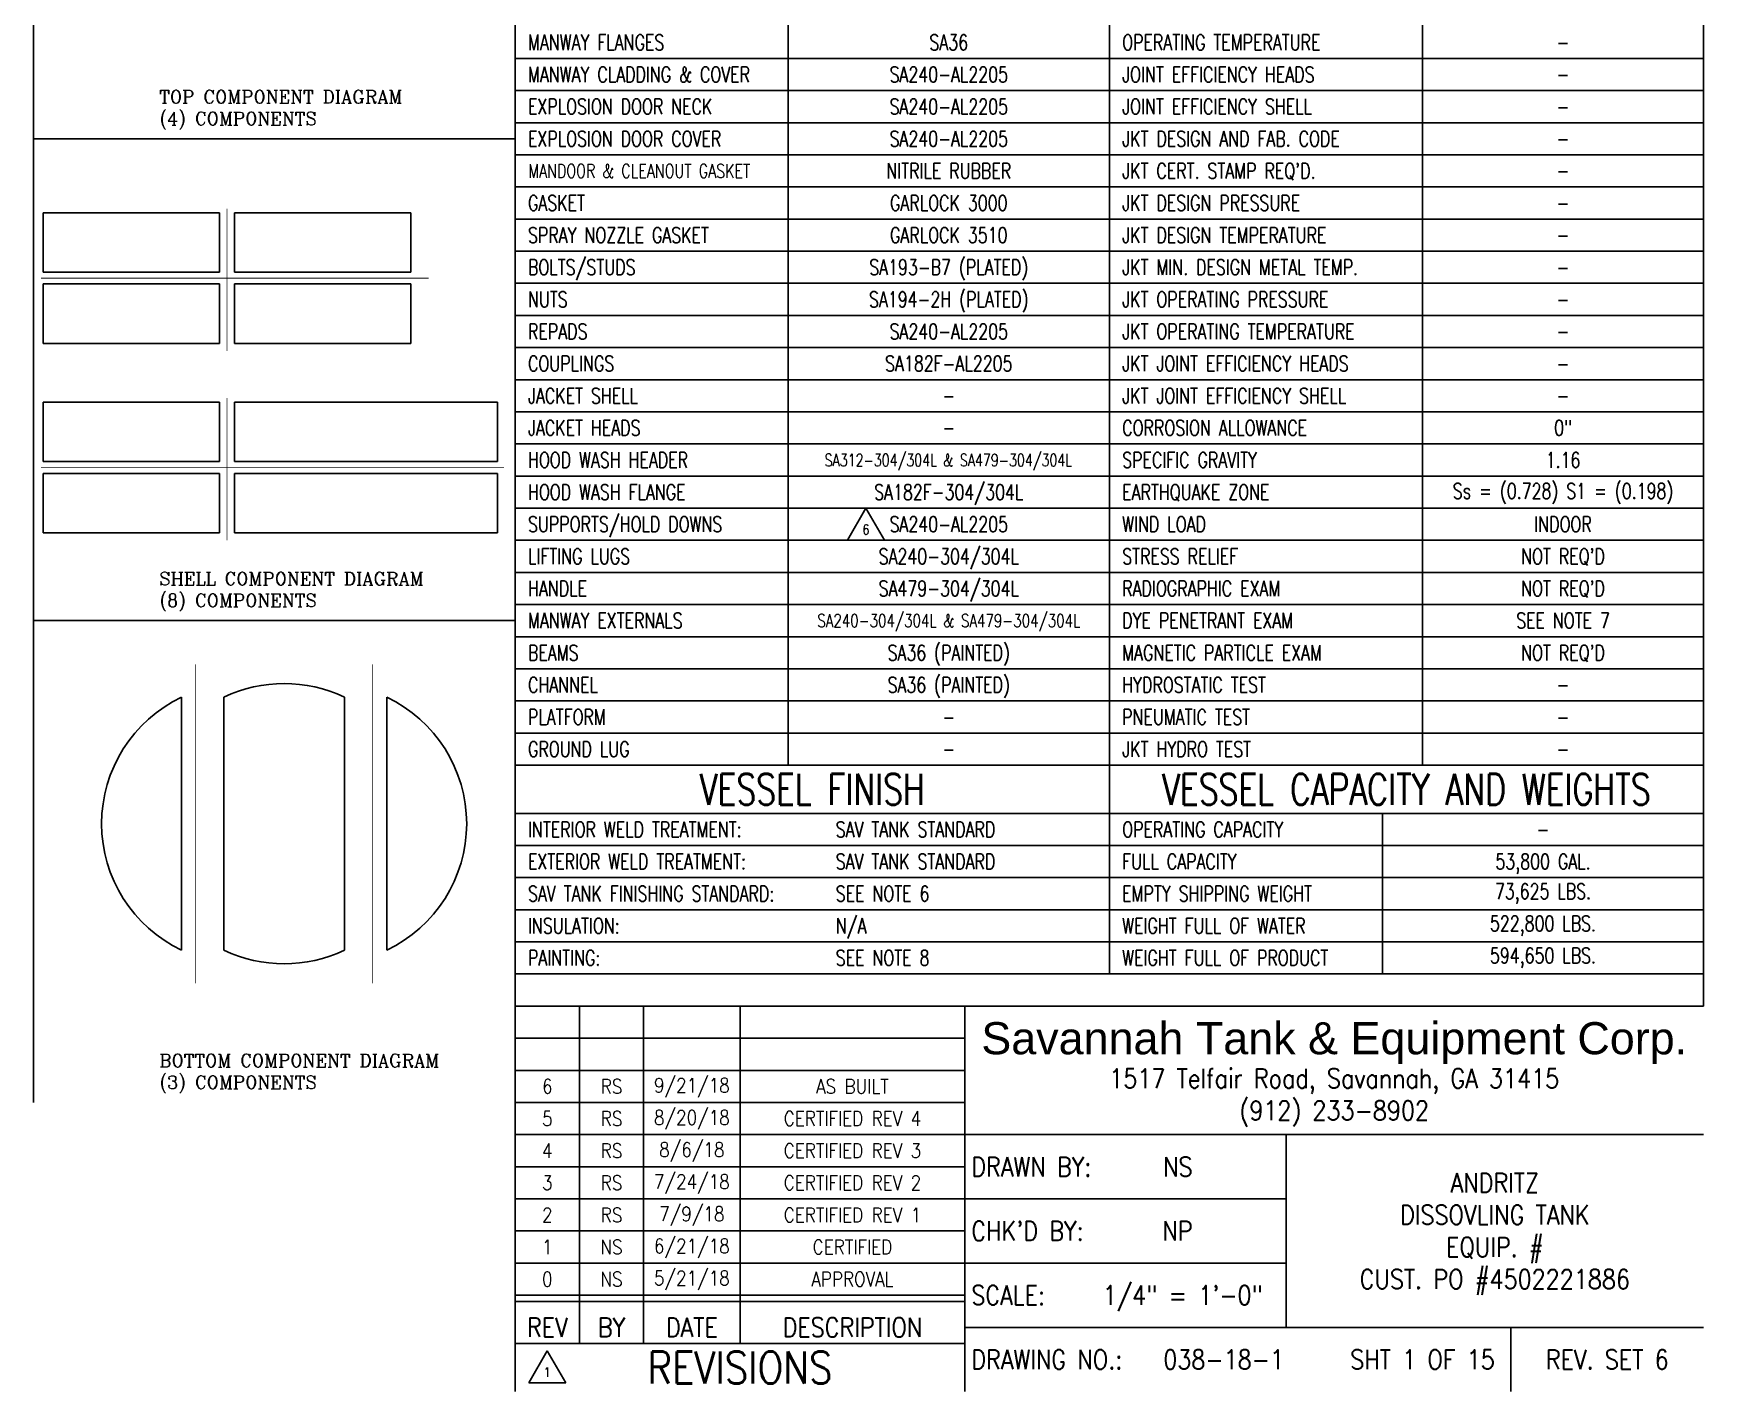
# Model space of a CAD drawing. Extents: x -1889 to 6398, y -470 to 1122.
# Drawn here: x 5898.7 to 6397.9, y 72 to 477.9 of the extents above; entities that cross this region are included whole.
import ezdxf
from ezdxf.enums import TextEntityAlignment as Align

# ---------------------------------------------------------------- set-up
doc = ezdxf.new("R2010")
doc.units = 0
doc.header["$LTSCALE"] = 12
doc.header["$MEASUREMENT"] = 0
doc.linetypes.add('HIDDEN', pattern=[0.375, 0.25, -0.125])
doc.layers.get('0').update_dxf_attribs({"linetype": 'CONTINUOUS'})
doc.layers.add('TEXT', color=4, linetype='CONTINUOUS')
doc.styles.add('ROMANC', font='romanc', dxfattribs={"height": 0.15})
doc.styles.add('ROMANS', font='ROMANS.shx', dxfattribs={"width": 0.85, "height": 5.76})
doc.styles.get("Standard").update_dxf_attribs({"font": 'sanss___.ttf'})

msp = doc.modelspace()

# ---------------------------------------------------------------- linework, layer by layer
for p, q in [((6042.72018, 187.2), (6042.72018, 888)), ((6042.72018, 187.2), (6042.72018, 792)), ((5898.72018, 158.4), (5898.72018, 590.4)), ((6220.32018, 196.8), (6220.32018, 561.6)), ((6124.32018, 259.2), (6124.32018, 547.2)), ((6313.92018, 259.2), (6313.92018, 547.2)), ((6397.92018, 187.2), (6397.92018, 499.2)), ((6397.92018, 470.4), (6042.72018, 470.4)), ((6397.92018, 460.8), (6042.72018, 460.8)), ((6397.92018, 451.2), (6042.72018, 451.2)), ((5898.72018, 446.4), (6042.72018, 446.4)), ((6397.92018, 441.6), (6042.72018, 441.6)), ((6397.92018, 432), (6042.72018, 432)), ((6397.92018, 422.4), (6042.72018, 422.4)), ((6397.92018, 412.8), (6042.72018, 412.8)), ((6397.92018, 403.2), (6042.72018, 403.2)), ((6397.92018, 393.6), (6042.72018, 393.6)), ((6397.92018, 384), (6042.72018, 384)), ((6397.92018, 374.4), (6042.72018, 374.4)), ((6397.92018, 364.8), (6042.72018, 364.8)), ((6397.92018, 355.2), (6042.72018, 355.2)), ((6397.92018, 345.6), (6042.72018, 345.6)), ((6397.92018, 336), (6042.72018, 336)), ((6397.92018, 326.4), (6042.72018, 326.4)), ((6397.92018, 316.8), (6042.72018, 316.8)), ((6397.92018, 307.2), (6042.72018, 307.2)), ((5898.72018, 302.4), (6042.72018, 302.4)), ((6397.92018, 297.6), (6042.72018, 297.6)), ((6397.92018, 288), (6042.72018, 288)), ((6397.92018, 278.4), (6042.72018, 278.4)), ((6397.92018, 268.8), (6042.72018, 268.8)), ((6397.92018, 259.2), (6042.72018, 259.2)), ((6397.92018, 244.8), (6042.72018, 244.8)), ((6301.92018, 196.8), (6301.92018, 244.8)), ((6397.92018, 235.2), (6042.72018, 235.2)), ((6397.92018, 225.6), (6042.72018, 225.6)), ((6397.92018, 216), (6042.72018, 216)), ((6397.92018, 206.4), (6042.72018, 206.4)), ((6397.92018, 196.8), (6042.72018, 196.8)), ((6042.72018, 187.2), (6397.92018, 187.2)), ((6042.72018, 187.2), (6042.72018, 72)), ((6061.92018, 86.4), (6061.92018, 187.2)), ((6081.12018, 187.2), (6081.12018, 86.4)), ((6109.92018, 187.2), (6109.92018, 86.4)), ((6177.12018, 187.2), (6177.12018, 72)), ((6042.72018, 177.6), (6177.12018, 177.6)), ((6042.72018, 168), (6177.12018, 168)), ((6042.72018, 158.4), (6177.12018, 158.4)), ((6042.72018, 148.8), (6397.92018, 148.8)), ((6273.12018, 91.2), (6273.12018, 148.8)), ((6042.72018, 139.2), (6177.12018, 139.2)), ((6042.72018, 129.6), (6273.12018, 129.6)), ((6042.72018, 120), (6177.12018, 120)), ((6042.72018, 110.4), (6273.12018, 110.4)), ((6042.72018, 100.8), (6177.12018, 100.8)), ((6042.72018, 98.88), (6177.12018, 98.88)), ((6177.12018, 91.2), (6397.92018, 91.2)), ((6340.32018, 91.2), (6340.32018, 72)), ((6042.72018, 86.4), (6177.12018, 86.4))]:
    msp.add_line(p, q)
at = {"layer": 'TEXT'}
for p, q in [((5901.61898, 424.29286), (5954.36898, 424.29286)), ((5901.61898, 424.29286), (5901.61898, 406.54286)), ((5954.36898, 424.29286), (5954.36898, 406.54286)), ((5958.78367, 406.54286), (5958.78367, 424.29286)), ((5958.78367, 424.29286), (6011.53367, 424.29286)), ((6011.53367, 406.54286), (6011.53367, 424.29286)), ((5954.36898, 406.54286), (5901.61898, 406.54286)), ((6011.53367, 406.54286), (5958.78367, 406.54286)), ((5901.61898, 403.00987), (5901.61898, 385.25987)), ((5901.61898, 403.00987), (5935.74398, 403.00987)), ((5936.74398, 403.00987), (5902.61898, 403.00987)), ((5935.74398, 403.00987), (5954.36898, 403.00987)), ((5954.36898, 403.00987), (5954.36898, 385.25987)), ((6011.53367, 403.00987), (5958.78367, 403.00987)), ((5958.78367, 403.00987), (5958.78367, 385.25987)), ((6011.53367, 403.00987), (6011.53367, 385.25987)), ((5935.74398, 385.25987), (5901.61898, 385.25987)), ((5954.36898, 385.25987), (5935.74398, 385.25987)), ((6011.53367, 385.25987), (5958.78367, 385.25987)), ((5901.61898, 367.67551), (5901.61898, 349.92551)), ((5901.61898, 367.67551), (5954.36898, 367.67551)), ((5954.36898, 367.67551), (5954.36898, 349.92551)), ((5958.78367, 367.67551), (6037.40867, 367.67551)), ((5958.78367, 349.92551), (5958.78367, 367.67551)), ((6037.40867, 367.67551), (6037.40867, 349.92551)), ((5954.36898, 349.92551), (5901.61898, 349.92551)), ((6037.40867, 349.92551), (5958.78367, 349.92551)), ((5901.61898, 346.39252), (5935.74398, 346.39252)), ((5901.61898, 346.39252), (5901.61898, 328.64252)), ((5936.74398, 346.39252), (5902.61898, 346.39252)), ((5935.74398, 346.39252), (5954.36898, 346.39252)), ((5954.36898, 346.39252), (5954.36898, 328.64252)), ((5958.78367, 346.39252), (5958.78367, 328.64252)), ((6037.40867, 346.39252), (5958.78367, 346.39252)), ((6037.40867, 346.39252), (6037.40867, 328.64252)), ((6147.55676, 336), (6142.0142, 326.4)), ((6153.09932, 326.4), (6147.55676, 336)), ((5935.74398, 328.64252), (5901.61898, 328.64252)), ((5954.36898, 328.64252), (5935.74398, 328.64252)), ((6037.40867, 328.64252), (5958.78367, 328.64252)), ((6142.0142, 326.4), (6153.09932, 326.4)), ((5942.98674, 203.90094), (5942.98674, 279.51881)), ((5955.66727, 279.51881), (5955.66727, 203.90094)), ((5991.66727, 279.51881), (5991.66727, 203.90094)), ((6004.3478, 203.90094), (6004.3478, 279.51881)), ((6052.32018, 84.20148), (6046.77761, 74.60148)), ((6057.86274, 74.60148), (6052.32018, 84.20148)), ((6046.77761, 74.60148), (6057.86274, 74.60148))]:
    msp.add_line(p, q, dxfattribs=at)
at = {"layer": 'TEXT', "linetype": 'HIDDEN', "const_width": 0.25}
for points in [[(5956.57632, 383.01365), (5956.57632, 425.54931)], [(6016.90304, 404.716), (5901.00026, 404.716)], [(5956.57632, 326.3963), (5956.57632, 368.93196)], [(6039.33328, 348.09865), (5901.00026, 348.09865)], [(5947.21359, 289.36889), (5947.21359, 194.05086)], [(6000.12096, 289.36889), (6000.12096, 194.05086)]]:
    msp.add_lwpolyline(points, dxfattribs=at)
at = {"layer": 'TEXT'}
for centre, start, end in [((5973.66727, 241.70988), 64.5419115, 115.4580885), ((5960.98674, 241.70988), 115.4580885, 244.5419115), ((5986.3478, 241.70988), 295.4580885, 64.5419115), ((5973.66727, 241.70988), 244.5419115, 295.4580885)]:
    msp.add_arc(centre, 41.875, start, end, dxfattribs=at)

# ---------------------------------------------------------------- texts
at = {"layer": 'TEXT', "style": 'ROMANS'}
for s, height, width, p in [('MANWAY FLANGES', 4.608, 0.75, (6046.56018, 475.2)), ('OPERATING TEMPERATURE', 4.608, 0.75, (6224.16018, 475.2)), ('MANWAY CLADDING & COVER', 4.608, 0.75, (6046.56018, 465.6)), ('JOINT EFFICIENCY HEADS', 4.608, 0.75, (6224.16018, 465.6)), ('EXPLOSION DOOR NECK', 4.608, 0.75, (6046.56018, 456)), ('JOINT EFFICIENCY SHELL', 4.608, 0.75, (6224.16018, 456)), ('EXPLOSION DOOR COVER', 4.608, 0.75, (6046.56018, 446.4)), ('JKT DESIGN AND FAB. CODE', 4.608, 0.75, (6224.16018, 446.4)), ('MANDOOR & CLEANOUT GASKET', 4.15872, 0.75, (6046.63418, 436.7718)), ("JKT CERT. STAMP REQ'D.", 4.608, 0.75, (6224.16018, 436.8)), ('GASKET', 4.608, 0.75, (6046.56018, 427.2)), ('JKT DESIGN PRESSURE', 4.608, 0.75, (6224.16018, 427.2)), ('SPRAY NOZZLE GASKET', 4.608, 0.75, (6046.56018, 417.6)), ('JKT DESIGN TEMPERATURE', 4.608, 0.75, (6224.16018, 417.6)), ('BOLTS/STUDS', 4.608, 0.75, (6046.56018, 408)), ('JKT MIN. DESIGN METAL TEMP.', 4.608, 0.75, (6224.16018, 408)), ('NUTS', 4.608, 0.75, (6046.56018, 398.4)), ('JKT OPERATING PRESSURE', 4.608, 0.75, (6224.16018, 398.4)), ('REPADS', 4.608, 0.75, (6046.56018, 388.8)), ('JKT OPERATING TEMPERATURE', 4.608, 0.75, (6224.16018, 388.8)), ('COUPLINGS', 4.608, 0.75, (6046.56018, 379.2)), ('JKT JOINT EFFICIENCY HEADS', 4.608, 0.75, (6224.16018, 379.2)), ('JACKET SHELL', 4.608, 0.75, (6046.56018, 369.6)), ('JKT JOINT EFFICIENCY SHELL', 4.608, 0.75, (6224.16018, 369.6)), ('JACKET HEADS', 4.608, 0.75, (6046.56018, 360)), ('CORROSION ALLOWANCE', 4.608, 0.75, (6224.16018, 360)), ('HOOD WASH HEADER', 4.608, 0.75, (6046.56018, 350.4)), ('SPECIFIC GRAVITY', 4.608, 0.75, (6224.16018, 350.4)), ('HOOD WASH FLANGE', 4.608, 0.75, (6046.56018, 340.8)), ('EARTHQUAKE ZONE', 4.608, 0.75, (6224.16018, 340.8)), ('SUPPORTS/HOLD DOWNS', 4.608, 0.75, (6046.56018, 331.2)), ('WIND LOAD', 4.608, 0.75, (6224.16018, 331.2)), ('LIFTING LUGS', 4.608, 0.75, (6046.56018, 321.6)), ('STRESS RELIEF', 4.608, 0.75, (6224.16018, 321.6)), ('HANDLE', 4.608, 0.75, (6046.56018, 312)), ('RADIOGRAPHIC EXAM', 4.608, 0.75, (6224.16018, 312)), ('MANWAY EXTERNALS', 4.608, 0.75, (6046.56018, 302.4)), ('DYE PENETRANT EXAM', 4.608, 0.75, (6224.16018, 302.4)), ('BEAMS', 4.608, 0.75, (6046.56018, 292.8)), ('MAGNETIC PARTICLE EXAM', 4.608, 0.75, (6224.16018, 292.8)), ('CHANNEL', 4.608, 0.75, (6046.56018, 283.2)), ('HYDROSTATIC TEST', 4.608, 0.75, (6224.16018, 283.2)), ('PLATFORM', 4.608, 0.75, (6046.56018, 273.6)), ('PNEUMATIC TEST', 4.608, 0.75, (6224.16018, 273.6)), ('GROUND LUG', 4.608, 0.75, (6046.56018, 264)), ('JKT HYDRO TEST', 4.608, 0.75, (6224.16018, 264)), ('INTERIOR WELD TREATMENT:', 4.608, 0.75, (6046.56018, 240)), ('SAV TANK STANDARD', 4.608, 0.75, (6138.54031, 240)), ('OPERATING CAPACITY', 4.608, 0.75, (6224.16018, 240)), ('EXTERIOR WELD TREATMENT:', 4.608, 0.75, (6046.56018, 230.4)), ('SAV TANK STANDARD', 4.608, 0.75, (6138.54031, 230.4)), ('FULL CAPACITY                            ', 4.608, 0.75, (6224.16018, 230.4)), ('SAV TANK FINISHING STANDARD:', 4.608, 0.75, (6046.56018, 220.8)), ('SEE NOTE 6', 4.608, 0.75, (6138.54031, 220.8)), ('EMPTY SHIPPING WEIGHT', 4.608, 0.75, (6224.16018, 220.8)), ('INSULATION:', 4.608, 0.75, (6046.56018, 211.2)), ('N/A', 4.608, 0.75, (6138.54031, 211.2)), ('WEIGHT FULL OF WATER', 4.608, 0.75, (6224.16018, 211.2)), ('PAINTING:', 4.608, 0.75, (6046.56018, 201.6)), ('SEE NOTE 8', 4.608, 0.75, (6138.54031, 201.6)), ('WEIGHT FULL OF PRODUCT', 4.608, 0.75, (6224.16018, 201.6)), ('DRAWN BY:', 5.76, 0.85, (6179.04018, 139.2)), ("CHK'D BY:", 5.76, 0.85, (6179.04018, 120)), ('SCALE:', 5.76, 0.85, (6179.04018, 100.8)), ('SCALE:', 5.76, 0.85, (6179.04018, 100.8)), ('DRAWING NO.:', 5.76, 0.85, (6179.04018, 81.6)), ('038-18-1', 5.76, 0.85, (6236.43424, 81.6))]:
    msp.add_text(s, height=height, dxfattribs=dict(at, width=width)).set_placement(p, align=Align.MIDDLE_LEFT)
for s, height, width, p in [('SA36', 4.608, 0.75, (6172.32018, 475.2)), ('SA240-AL2205', 4.608, 0.75, (6172.32018, 465.6)), ('SA240-AL2205', 4.608, 0.75, (6172.32018, 456)), ('SA240-AL2205', 4.608, 0.75, (6172.32018, 446.4)), ('-', 4.608, 0.75, (6355.92018, 446.4)), ('NITRILE RUBBER', 4.608, 0.75, (6172.32018, 436.8)), ('-', 4.608, 0.75, (6355.92018, 436.8)), ('GARLOCK 3000', 4.608, 0.75, (6172.32018, 427.2)), ('GARLOCK 3510', 4.608, 0.75, (6172.32018, 417.6)), ('SA193-B7 (PLATED)', 4.608, 0.75, (6172.32018, 408)), ('-', 4.608, 0.75, (6355.92018, 408)), ('SA194-2H (PLATED)', 4.608, 0.75, (6172.32018, 398.4)), ('SA240-AL2205', 4.608, 0.75, (6172.32018, 388.8)), ('SA182F-AL2205', 4.608, 0.75, (6172.32018, 379.2)), ('-', 4.608, 0.75, (6172.32018, 369.6)), ('-', 4.608, 0.75, (6172.32018, 360)), ('0"', 4.608, 0.75, (6355.92018, 360)), ('SA312-304/304L & SA479-304/304L', 3.6864, 0.75, (6172.18547, 350.3527)), ('1.16', 4.608, 0.75, (6355.92018, 350.4)), ('SA182F-304/304L', 4.608, 0.75, (6172.32018, 340.8)), ('6', 2.88, 0.85, (6147.55676, 329.6)), ('SA240-AL2205', 4.608, 0.75, (6172.32018, 331.2)), ('SA240-304/304L', 4.608, 0.75, (6172.32018, 321.6)), ("NOT REQ'D", 4.608, 0.75, (6355.92018, 321.6)), ('SA479-304/304L', 4.608, 0.75, (6172.32018, 312)), ("NOT REQ'D", 4.608, 0.75, (6355.92018, 312)), ('SA240-304/304L & SA479-304/304L', 3.9168, 0.75, (6172.32018, 302.4)), ('SEE NOTE 7', 4.608, 0.75, (6355.92018, 302.4)), ('SA36 (PAINTED)', 4.608, 0.75, (6172.32018, 292.8)), ("NOT REQ'D", 4.608, 0.75, (6355.92018, 292.8)), ('SA36 (PAINTED)', 4.608, 0.75, (6172.32018, 283.2)), ('-', 4.608, 0.75, (6172.32018, 273.6)), ('-', 4.608, 0.75, (6172.32018, 264)), ('VESSEL FINISH', 9.216, 0.75, (6131.52018, 252)), ('VESSEL CAPACITY AND WEIGHTS', 9.216, 0.75, (6309.12018, 252)), ('-', 4.608, 0.75, (6349.92018, 240)), ('53,800 GAL.', 4.608, 0.75, (6349.92018, 230.4)), ('1517 Telfair Road, Savannah, GA 31415', 5.76, 0.85, (6287.52018, 165.6)), ('(912) 233-8902', 5.76, 0.85, (6287.52018, 156)), ('ANDRITZ', 5.76, 0.85, (6335.52018, 134.4)), ('DISSOVLING TANK', 5.76, 0.85, (6335.52018, 124.8)), ('EQUIP. #', 5.76, 0.85, (6335.52018, 115.2)), ('CUST. PO #4502221886', 5.76, 0.85, (6335.52018, 105.6)), ('REVISIONS', 9.6, 0.85, (6109.92018, 79.2)), ('REV. SET 6', 5.76, 0.85, (6369.12018, 81.6)), ('1', 2.88, 0.85, (6052.32018, 77.80148))]:
    msp.add_text(s, height=height, dxfattribs=dict(at, width=width)).set_placement(p, align=Align.MIDDLE_CENTER)
for s, height, width, p in [('-', 4.608, 0.75, (6355.92018, 475.2)), ('-', 4.608, 0.75, (6355.92018, 465.6)), ('-', 4.608, 0.75, (6355.92018, 456)), ('-', 4.608, 0.75, (6355.92018, 427.2)), ('-', 4.608, 0.75, (6355.92018, 417.6)), ('-', 4.608, 0.75, (6355.92018, 398.4)), ('-', 4.608, 0.75, (6355.92018, 388.8)), ('-', 4.608, 0.75, (6355.92018, 379.2)), ('-', 4.608, 0.75, (6355.92018, 369.6)), ('Ss = (0.728) S1 = (0.198)', 4.608, 0.75, (6355.92018, 340.8)), ('INDOOR', 4.608, 0.75, (6355.92018, 331.2)), ('-', 4.608, 0.75, (6355.92018, 283.2)), ('-', 4.608, 0.75, (6355.92018, 273.6)), ('-', 4.608, 0.75, (6355.92018, 264)), ('73,625 LBS.', 4.608, 0.75, (6349.92018, 220.8)), ('522,800 LBS.', 4.608, 0.75, (6349.92018, 211.2)), ('594,650 LBS.', 4.608, 0.75, (6349.92018, 201.6)), ('6', 4.32, 0.85, (6052.32018, 163.2)), ('RS', 4.32, 0.85, (6071.52018, 163.2)), ('9/21/18', 4.32, 0.85, (6095.52018, 163.2)), ('AS BUILT', 4.32, 0.85, (6143.52018, 163.2)), ('5', 4.32, 0.85, (6052.32018, 153.6)), ('RS', 4.32, 0.85, (6071.52018, 153.6)), ('8/20/18', 4.32, 0.85, (6095.52018, 153.6)), ('CERTIFIED REV 4', 4.32, 0.85, (6143.52018, 153.6)), ('4', 4.32, 0.85, (6052.32018, 144)), ('RS', 4.32, 0.85, (6071.52018, 144)), ('8/6/18', 4.32, 0.85, (6095.52018, 144)), ('CERTIFIED REV 3', 4.32, 0.85, (6143.52018, 144)), ('3', 4.32, 0.85, (6052.32018, 134.4)), ('RS', 4.32, 0.85, (6071.52018, 134.4)), ('7/24/18', 4.32, 0.85, (6095.52018, 134.4)), ('CERTIFIED REV 2', 4.32, 0.85, (6143.52018, 134.4)), ('2', 4.32, 0.85, (6052.32018, 124.8)), ('RS', 4.32, 0.85, (6071.52018, 124.8)), ('7/9/18', 4.32, 0.85, (6095.52018, 124.8)), ('CERTIFIED REV 1', 4.32, 0.85, (6143.52018, 124.8)), ('1', 4.32, 0.85, (6052.32018, 115.2)), ('NS', 4.32, 0.85, (6071.52018, 115.2)), ('6/21/18', 4.32, 0.85, (6095.52018, 115.2)), ('CERTIFIED', 4.32, 0.85, (6143.52018, 115.2)), ('0', 4.32, 0.85, (6052.32018, 105.6)), ('NS', 4.32, 0.85, (6071.52018, 105.6)), ('5/21/18', 4.32, 0.85, (6095.52018, 105.6)), ('APPROVAL', 4.32, 0.85, (6143.52018, 105.6)), ('REV', 5.76, 0.85, (6052.32018, 91.2)), ('BY', 5.76, 0.85, (6071.52018, 91.2)), ('DATE', 5.76, 0.85, (6095.52018, 91.2)), ('DESCRIPTION', 5.76, 0.85, (6143.52018, 91.2))]:
    msp.add_text(s, height=height, dxfattribs=dict(at, width=width)).set_placement(p, align=Align.MIDDLE)
at = {"layer": 'TEXT'}
msp.add_text('Savannah Tank & Equipment Corp.', height=9.6, dxfattribs=at).set_placement((6287.52018, 177.6), align=Align.MIDDLE_CENTER)
at = {"layer": 'TEXT', "style": 'ROMANS', "width": 0.85}
for s, p in [('NS', (6245.16497, 139.2)), ('NP', (6245.16497, 120)), ('1/4" = 1\'-0"', (6266.16406, 100.8)), ('SHT 1 OF 15', (6335.51422, 81.6))]:
    msp.add_text(s, height=5.76, dxfattribs=at).set_placement(p, align=Align.MIDDLE_RIGHT)
at = {"layer": 'TEXT', "char_height": 3.888, "width": 171.2409273, "attachment_point": 1, "style": 'ROMANC'}
for s, insert in [('TOP COMPONENT DIAGRAM\\P(4) COMPONENTS ', (5936.33918, 460.87354)), ('SHELL COMPONENT DIAGRAM\\P(8) COMPONENTS ', (5936.33918, 316.87354)), ('BOTTOM COMPONENT DIAGRAM\\P(3) COMPONENTS ', (5936.33918, 172.87354))]:
    msp.add_mtext(s, dxfattribs=dict(at, insert=insert))

doc.saveas('drawing.dxf')
